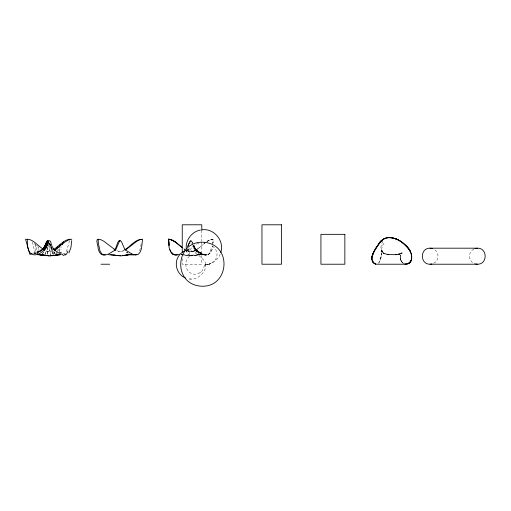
<?xml version="1.0" encoding="UTF-8"?>
<svg xmlns="http://www.w3.org/2000/svg" width="511" height="511" viewBox="0 0 511 511"><rect width="100%" height="100%" fill="white"/><g stroke="black" fill="none" stroke-linecap="round" stroke-linejoin="round"><path stroke-width="0.38" stroke-dasharray="2.56 1.92" d="M188.763 248.831L188.661 251.891L189.153 248.167M188.859 245.772L188.91 244.245L188.495 245.721M205.831 264.219C206.361 272.414 197.074 281.069 188.157 278.731M37.84 253.111L38.191 246.736L39.539 252.638M400.413 256.362L400.445 258.47L400.515 255.666M381.755 252.766L380.523 259.582L378.594 263.344M45.013 255.11L45.402 251.182M212.748 243.888C215.163 237.257 210.257 239.135 206.789 241.601M192.698 243.479C192.34 242.546 191.325 239.327 190.041 241.128L189.543 245.184M141.202 243.913L139.688 250.875M45.121 254.337L45.562 251.22M40.72 251.208L41.123 249.017M400.733 255.181C399.921 257.946 400.611 261.453 403.096 263.152M53.483 254.216L54.147 251.144M187.262 249.451L186.617 252.364L187.454 249.413M58.829 250.927L59.353 248.672M400.496 255.826L400.803 254.689M380.523 259.582L381.685 253.507L380.523 259.582L378.67 263.114M193.637 246.078C196.805 254.817 212.838 260.029 212.499 245.778L208.731 254.382L205 254.932L205.965 254.976M69.547 240.707L65.67 254.382L62.087 253.13M42.624 254.28L43.263 252.127M42.637 254.261L43.32 252.064M211.637 249.668L210.155 252.958L208.731 254.382L202.739 254.612L198.836 253.571L193.631 245.893L198.836 253.571L203.384 254.548L205.984 254.427L200.695 254.139L195.317 249.132L202.739 254.612C199.431 252.185 194.557 250.722 193.669 246.168M188.029 246.027L188.91 243.594L188.125 245.702M187.594 246.736L188.872 243.734M187.959 246.181L188.898 243.651M192.372 242.655L191.599 241.115L190.514 240.617L188.01 246.078L189.728 241.665L190.827 240.509L191.759 241.377L192.711 243.511M188.086 245.785L188.54 244.571M188.182 245.587L188.751 244.111L187.639 246.781M188.061 245.804L190.054 241.109M188.022 245.893L188.47 244.756M188.949 243.479L189.255 242.719M187.92 246.11L188.38 244.98M59.148 251.84L61.243 246.858M56.293 253.418L57.245 251.278M57.558 250.569L58.19 249.144M187.646 246.641L188.157 245.555M220.171 254.127C217.993 260.399 210.532 264.915 204.854 264.992A13.803 11.031 5.1 0 0 216.638 257.097A13.803 11.031 5.1 0 0 211.158 245.159M53.668 254.28L55.086 251.469M383.039 241.154L381.257 244.347L380.733 249.362M40.637 251.233L42.081 249.496M384.055 243.268L382.241 245.861L381.634 250.02M41.033 251.227L42.126 250.064M203.321 244.277L204.707 243.147M200.625 246.545C197.048 249.86 191.529 253.584 186.662 250.55C194.212 254.587 200.369 246.04 205.812 242.329M200.542 272.344L199.897 272.804M36.594 253.648L41.94 249.566M198.977 243.332A13.803 11.031 5.1 0 0 189.824 255.947L189.626 256.1A10.028 9.307 90 0 0 189.594 272.312L190.22 272.765A10.028 9.307 -90 0 0 191.504 273.474A10.028 9.307 90 0 0 204.368 265.017L204.809 264.998A11.862 3.117 37.3 0 0 200.056 256.522A11.862 3.117 37.3 0 0 187.186 249.943M197.763 248.8L194.295 250.882L190.827 251.706L187.409 250.907M36.658 253.75L42.285 250.096M52.927 249.866L51.209 250.895L47.766 251.706L45.032 251.067M207.044 241.499C211.465 238.656 214.224 237.877 212.812 243.287L213.036 239.186L210.264 239.729L207.485 241.147M124.844 249.745L120.679 251.565L116.514 251.163M433.679 263.254C439.428 260.827 439.428 251.565 433.679 249.144M473.838 249.144C467.533 251.84 468.395 261.99 474.955 263.823M33.994 253.788L42.177 249.93M34.077 253.782L42.043 250.218M53.048 250.882L49.49 251.706L45.933 250.805M123.732 250.92L120.353 251.706L116.323 250.62M208.948 264.219L210.372 263.689L206.942 264.736M32.723 253.379L42.049 250.141M207.958 264.506L205.524 264.947L205.907 264.896M180.964 254.74L190.827 255.883L202.605 254.235L197.578 254.938L202.081 254.606L197.214 254.606L206.795 254.963L198.479 254.765L200.9 254.695M195.119 255.455L194.448 255.551L195.732 255.34L192.053 255.832L193.267 255.724L192.692 255.787M195.055 255.468L203.384 254.548L200.695 254.139L194.474 247.573M200.663 254.714L202.017 254.625M198.722 254.842L190.827 255.161L180.753 254.695L182.817 254.868M189.6 255.826L192.085 255.807L183.826 255.008M204.726 265.005L204.566 265.017M190.827 255.858L192.085 255.807M201.481 254.695L200.421 254.676L205.799 254.951L204.726 254.906M206.45 254.976L202.758 254.133M205 254.932L205.473 254.951L203.11 254.759L205.473 254.957M202.548 254.714L201.2 254.657L204.988 254.938L204.528 254.906M189.594 278.942L191.044 279.012M180.951 254.746L184.075 254.938M202.407 254.721L202.752 254.746M185.934 255.353L187.16 255.557M59.219 252.134L61.371 252.881M59.193 251.974L64.954 254.114M196.25 250.428L204.898 254.81L196.25 250.428L198.817 252.555L195.822 249.975L198.613 252.306L195.298 248.921L197.591 251.668L196.365 250.364M128.242 253.379L126.671 252.147L128.51 253.213M184.184 249.017L186.119 250.154M126.671 252.147L127.903 252.868M198.773 252.019L196.646 250.537M184.81 249.432L183.883 248.8L184.58 249.291M49.529 243.23L51.266 247.88L52.473 248.768M196.786 250.831L198.025 251.936M52.761 249.892L51.266 247.88M34.186 243.428L35.348 244.347L37.412 253.22M197.176 251.227L196.524 250.665L198.964 252.664L195.042 249.279L197.233 250.971L195.355 249.662L194.263 247.72M196.198 250.198L195.374 249.681M403.792 263.689L401.946 262.175L400.637 259.556L401.844 261.996L403.211 263.222M196.013 250.218L195.323 249.611L196.735 250.856M197.744 251.725L198.511 252.364L196.537 250.55L198.204 252.147L197.47 251.489M196.103 250.313L195.707 249.962L196.352 250.524L195.221 249.509M36.485 245.299L37.622 246.257M196.205 250.403L197.712 251.642L195.528 249.247L193.778 246.257L195.279 248.902L193.631 245.893M51.752 247.152L50.608 246.168L51.585 247.305M193.516 245.548L195.17 248.742L197.501 251.514L193.778 246.73L198.338 252.262L195.745 249.547L193.433 245.721L195.745 249.547L198.057 251.961L195.528 249.247L193.497 245.542L194.429 247.49M196.703 250.773L197.284 251.316M402.828 262.993L401.263 260.987L400.439 258.362L400.745 259.729M189.824 255.947L189.492 255.602A11.862 3.117 37.3 0 1 186.694 250.364M56.485 252.983L57.954 254.689M50.908 245.593L49.969 244.379L51.867 247.867M195.79 249.611L193.439 245.395M53.764 251.355L55.661 254.842L53.546 250.78M49.663 243.332L51.783 247.394M193.458 245.689L197.035 252.977L193.439 245.459L194.665 248.02M193.49 245.555L194.257 247.183L193.669 245.893M193.612 245.804L194.039 247.069L193.522 245.702M191.817 242.961L192.596 245.139M192.858 245.868L195.189 252.408L193.241 245.829M49.292 243.306L53.316 254.983L49.548 243.383M32.436 242.054L35.233 253.82M186.534 250.818L186.617 251.22M48.494 244.354L50.538 255.11L48.986 244.226M47.338 247.356L47.766 255.161L47.766 247.452M35.348 244.347L35.4 253.775M201.788 230.308L201.788 241.345M201.788 242.137L201.788 264.219L182.248 264.219L182.248 258.7M190.827 240.509L190.827 242.406M197.412 251.406L196.837 250.939L197.412 251.406"/><path stroke-width="0.77" d="M141.502 239.333C134.974 239.538 130.305 246.558 124.844 249.745M378.894 243.568L379.852 242.374L374.633 250.396L371.893 257.014L371.733 259.013L372.264 261.134L373.752 263.031L375.674 264.085M381.813 251.91L381.774 250.186L382.145 251.846L381.928 251.233L383.895 253.526M371.733 259.013L371.778 257.831M71.751 240.553L70.888 247.746L68.902 252.958M27.39 240.362C26.54 256.803 35.904 258.719 45.632 248.819L46.271 242.527L47.766 240.509L48.539 241.115L48.762 242.674M45.632 248.819L46.993 241.109L47.248 245.791M371.746 258.061L371.861 257.269M57.04 248.806L57.558 246.545C61.288 243.523 64.954 239.729 69.975 239.186M59.876 246.417L60.407 244.156L58.822 247.72M372.18 255.883L371.97 256.752L372.985 253.788M220.758 252.498C224.719 241.058 214.128 228.136 202.132 229.79M43.901 249.975L46.271 242.527L43.997 249.86M372.295 255.583L372.487 255.015M372.743 254.35L373.292 253.066M62.144 244.724L63.338 241.875M45.984 248.084C46.865 248.001 48.219 237.264 50.666 241.665C51.745 248.659 56.242 252.626 62.853 254.606M43.537 249.285L45.607 244.239L43.173 248.883M56.146 249.362L57.558 246.545L54.651 248.844M373.733 252.134L375.63 248.614M374.161 251.335L374.422 250.818M43.077 249.419L44.968 246.027L42.566 248.921M375.917 248.167L376.709 246.826M376.16 247.746L376.422 247.286M377.22 246.015L380.261 241.946L378.817 243.734L379.028 243.447M179.438 255.053C173.338 262.258 176.531 274.567 185.384 277.888M379.322 243.223C385.403 233.278 398.919 238.235 405.3 245.178C411.777 249.113 415.692 263.318 405.312 264.219M379.705 242.546L380.471 241.677M379.935 242.31C386.936 233.105 399.819 239.001 406.06 245.9M379.865 242.578C376.32 248.148 368.035 256.95 374.161 263.191M380.293 241.869L383.212 239.34L385.351 238.222M42.675 249.483L44.316 247.746L42.534 249.113M401.703 253.194L401.295 253.603L402.074 252.951L398.752 254.267L399.762 254.024M381.545 240.636L380.887 241.237L381.921 240.272M405.3 245.178C410.173 249.202 414.351 257.499 409.65 262.667C408.583 263.702 411.534 260.846 411.419 259.85C410.914 261.785 408.576 264.289 405.415 264.187L406.539 264.187M114.196 249.975C117.179 247.841 116.393 242.699 119.293 240.509L119.919 240.917M409.19 263.063L408.18 263.695L409.241 263.024M382.867 239.55L382.567 239.774L383.039 239.429M125.553 249.968L136.776 241.294L139.854 239.704L142.563 239.186L141.515 248.397L140.257 251.987L138.264 254.382L135.472 254.957L132.285 254.133L124.895 249.668L121.522 241.812L120.353 240.509L119.172 241.837L115.818 249.662L108.421 254.133L105.234 254.957L103.299 254.772L101.683 253.769L99.958 250.875L98.368 243.287L98.138 239.225L100.871 239.71L103.944 241.307L115.703 250.288M182.874 252.019C175.267 259.039 168.349 252.632 168.898 243.888M54.434 250.166L63.46 243.147A44.693 44.693 0 0 1 64.501 242.348L68.493 239.934L71.789 239.186M183.079 251.751L185.263 250.601M407.695 263.912L408.232 263.676M32.008 253.635L29.855 254.382L25.55 239.186L27.62 239.672M200.414 230.046C191.734 231.598 185.25 240.349 186.285 249.1M177.279 254.682C173.721 256.12 170.61 253.022 170.01 249.668M386.559 237.839C396.415 236.299 405.76 243.798 410.576 251.91M136.348 254.772L133.371 254.81M399.008 254.21L395.565 254.676L396.74 254.561M55.565 255.174L49.267 255.877L41.953 254.919L43.339 255.136M53.38 255.538L53.253 255.557M123.381 255.641L124.467 255.449L123.298 255.641M55.514 255.181L57.232 254.912M430.083 248.18C419.799 247.841 419.799 264.557 430.083 264.219L477.434 264.219C487.711 264.557 487.711 247.841 477.434 248.18L430.083 248.18L432.562 248.576M474.955 248.576L477.434 248.18M430.083 264.219L431.942 263.925M56.574 255.008L57.743 254.848L56.542 255.008M57.123 254.932L59.896 254.702M127.852 254.785L122.314 255.615M129.404 254.567L130.963 254.344L129.545 254.504M52.333 255.685L52.665 255.641L51.969 255.736M127.424 254.753L126.013 254.912L130.484 254.625M50.972 255.826L50.199 255.87M105.215 254.81C101.114 256.107 98.687 251.789 98.131 248.397C98.566 246.257 94.835 238.918 98.47 239.327M55.661 254.842L57.194 254.74M130.452 254.695L120.979 255.87L113.851 255.066L114.33 255.155M395.68 254.67L387.542 254.58L388.59 254.689M58.746 254.644L60.317 254.548M389.203 237.487L388.52 237.519M59.589 254.708L57.277 254.791M120.5 255.787L108.632 254.695M130.899 254.67L129.973 254.676L130.394 254.682M100.967 264.219L109.629 264.219M404.872 264.219L376.62 264.219L374.729 263.65M27.364 239.186C33.049 239.48 36.958 244.788 41.244 247.746A44.661 44.661 0 0 0 42.285 248.544L44.719 250.166M59.768 254.695L60.304 254.702M41.832 254.81L39.226 254.606M44.361 255.085L37.75 254.702M49.107 255.877L48.187 255.832M204.515 242.329C175.841 239.563 171.549 283.228 200.21 286.109C228.896 288.875 233.188 245.21 204.521 242.329M132.087 254.734L129.366 254.567L133.397 254.9M110.766 254.727L114.074 255.104M388.711 254.702L383.697 253.43M46.661 255.666L47.101 255.724M41.487 254.868L42.573 255.008L41.448 254.855M45.62 255.513L46.047 255.583M475.575 263.925L477.434 264.219M44.744 255.372L45.16 255.443M43.633 255.181L44.438 255.321M129.851 254.318L131.608 254.676M404.52 263.868L405.977 264.219M129.411 254.197L131.384 254.765M131.225 254.133L132.656 254.587M375.668 264.078L373.752 263.031L372.212 261.025M395.009 238.548L396.542 239.193M54.006 249.419L55.38 250.192M182.497 247.746L173.472 240.726L169.307 239.225L168.611 239.186L168.63 240.023M175.554 242.093L171.389 239.729L168.611 239.186L168.975 244.501M401.723 242.259L402.413 242.77M182.427 247.65C178.115 244.424 174.264 239.838 168.611 239.186L168.841 243.287M53.463 248.633L55.175 250.109M406.794 246.647L407.491 247.413M373.349 262.667L372.576 261.696M53.259 248.621L54.198 249.834M408.155 248.193L409.324 249.758M410.001 250.831L409.509 250.039M172.29 252.945L172.916 254.382M411.298 253.66L411.489 254.363M48.347 243.587L47.766 240.509L47.766 245.139M169.147 245.778L168.643 240.362M201.788 230.308L201.788 224.789L182.248 224.789L182.248 252.389M119.293 240.509L119.293 241.026M65.325 254.363A58.414 20.676 82.4 0 1 63 255.545M67.925 251.029A37.61 12.468 71.5 0 1 65.472 255.034M54.294 255.385L53.955 255.443L54.294 255.385M55.009 255.264L55.009 255.264M56.108 255.085L56.67 254.995L56.108 255.085M59.761 254.67L57.5 254.861L59.761 254.67M281.504 224.789L261.964 224.789L261.964 264.219L281.504 264.219L281.504 224.789M344.855 234.332L320.934 234.332L320.934 264.219L344.855 264.219L344.855 234.332M41.698 254.855L39.443 254.689L41.653 254.861M41.608 254.868L39.334 254.65L41.57 254.868"/></g></svg>
